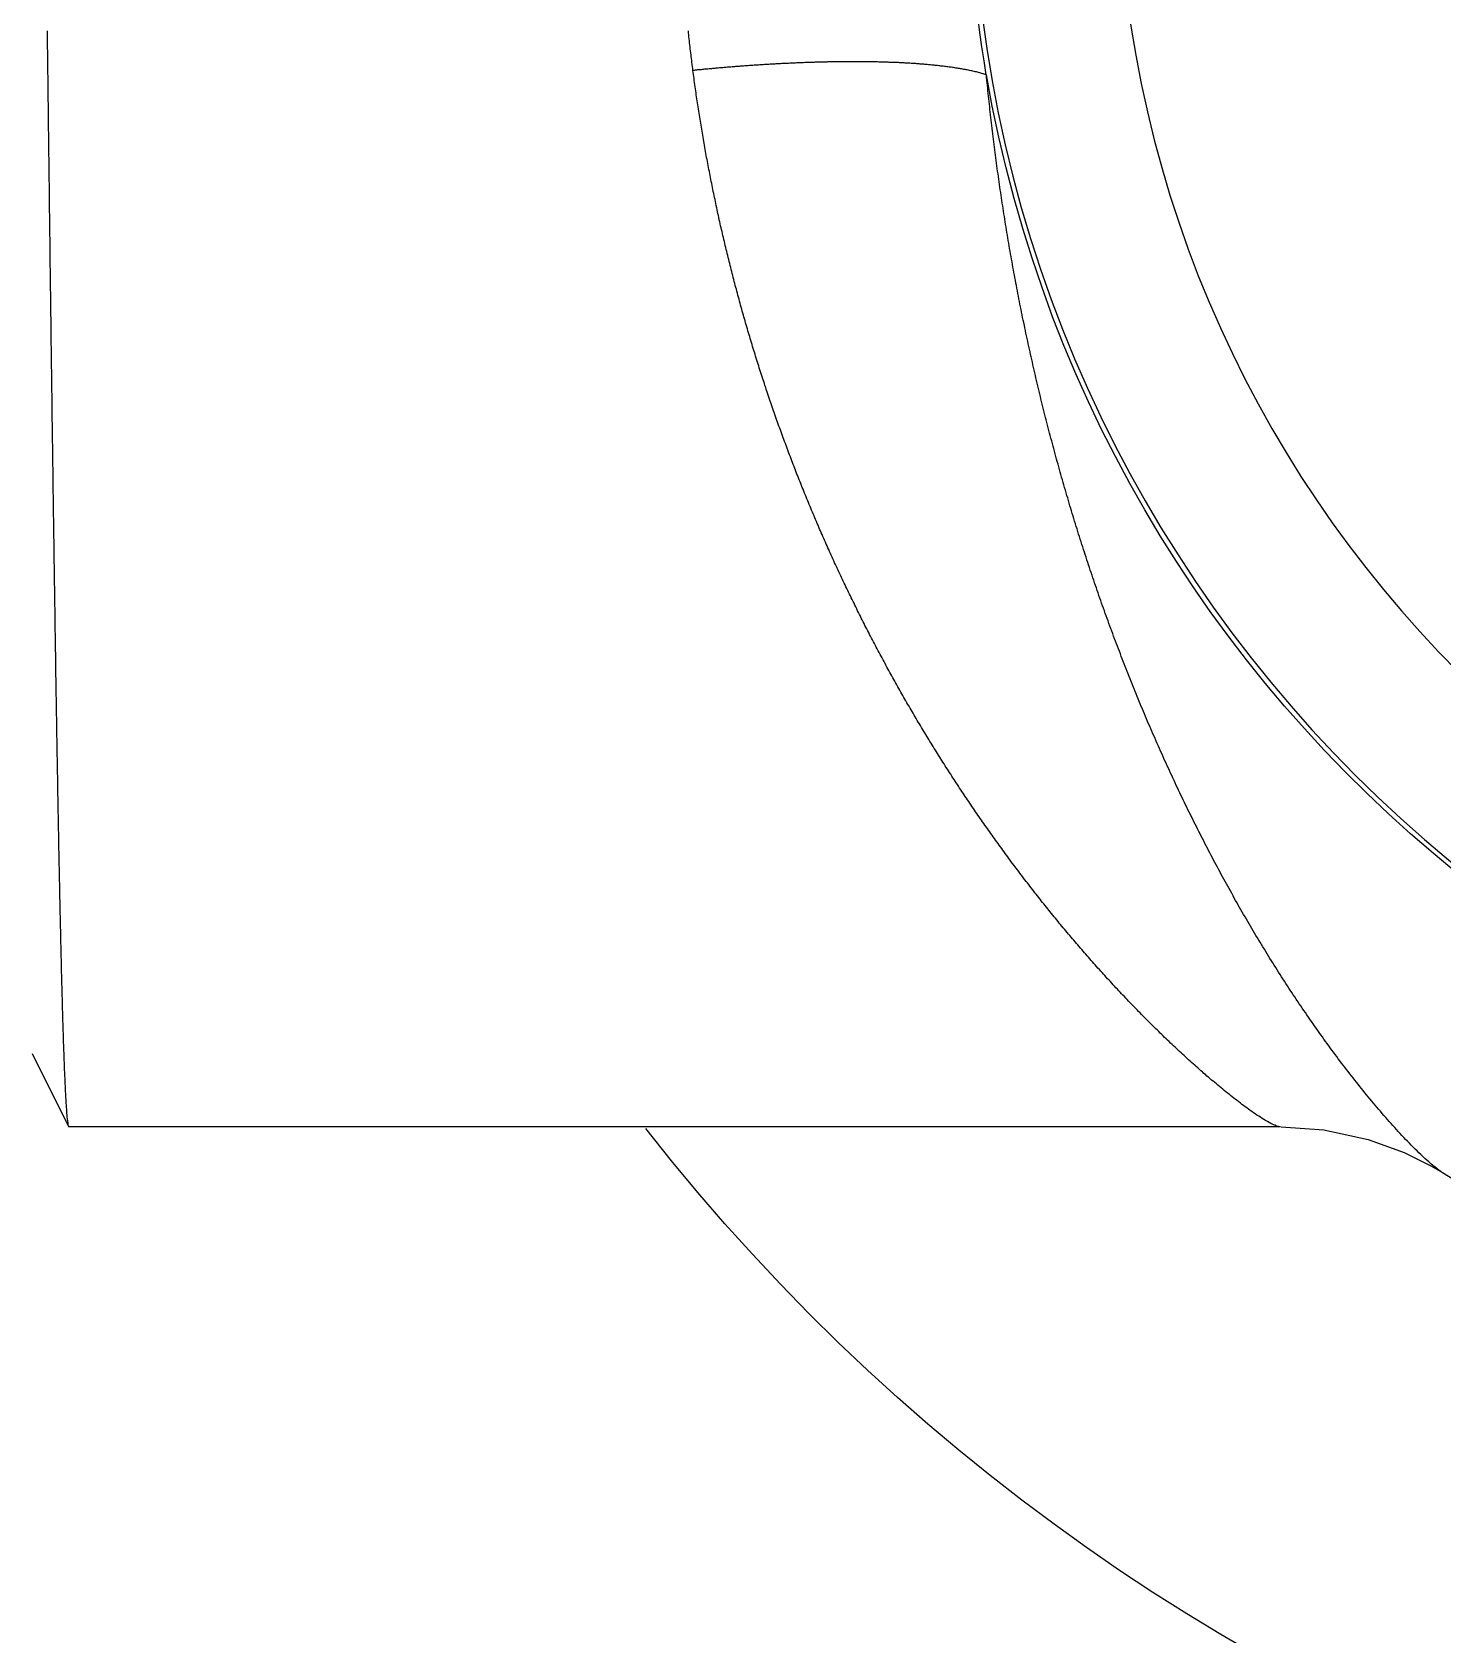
# Model space of a CAD drawing. Header units: millimetres. Extents: x 2213 to 82676, y 1050 to 28650.
# Drawn here: x 32567.19 to 32589.85, y 3463.67 to 3489.42 of the extents above; entities that cross this region are included whole.
import ezdxf

# ---------------------------------------------------------------- set-up
doc = ezdxf.new("R2010")
doc.units = ezdxf.units.MM
doc.header["$LTSCALE"] = 200
doc.layers.add('A-FIX', color=5, linetype='Continuous')

# ---------------------------------------------------------------- blocks, each defined once
blk = doc.blocks.new('대변기 정면도')
at = {"linetype": 'Continuous'}
for p, q in [((14900.099, 31285.806), (14899.512, 31284.633)), ((14880.042, 31284.627), (14899.506, 31284.627)), ((14880.042, 31284.627), (14899.506, 31284.627)), ((14899.512, 31284.633), (14899.506, 31284.627)), ((14877.627, 31284.004), (14877.441, 31283.893))]:
    blk.add_line(p, q, dxfattribs=at)
for points in [[(14899.856, 31302.234), (14899.856, 31302.203), (14899.855, 31302.171), (14899.855, 31302.14), (14899.855, 31302.109), (14899.854, 31302.077), (14899.854, 31302.046), (14899.854, 31302.015), (14899.853, 31301.983), (14899.853, 31301.952), (14899.852, 31301.921), (14899.852, 31301.889), (14899.852, 31301.858), (14899.851, 31301.827), (14899.851, 31301.795), (14899.851, 31301.764), (14899.85, 31301.733), (14899.85, 31301.701), (14899.849, 31301.67), (14899.849, 31301.639), (14899.849, 31301.607), (14899.848, 31301.576), (14899.848, 31301.545), (14899.847, 31301.513), (14899.847, 31301.482), (14899.847, 31301.451), (14899.846, 31301.419), (14899.846, 31301.388), (14899.846, 31301.357), (14899.845, 31301.325), (14899.845, 31301.294), (14899.844, 31301.263), (14899.844, 31301.232), (14899.844, 31301.2), (14899.843, 31301.169), (14899.843, 31301.138), (14899.843, 31301.106), (14899.842, 31301.075), (14899.842, 31301.044), (14899.841, 31301.012), (14899.841, 31300.981), (14899.841, 31300.95), (14899.84, 31300.918), (14899.84, 31300.887), (14899.839, 31300.856), (14899.839, 31300.824), (14899.839, 31300.793), (14899.838, 31300.762), (14899.838, 31300.73), (14899.838, 31300.699), (14899.837, 31300.668), (14899.837, 31300.636), (14899.836, 31300.605), (14899.836, 31300.574), (14899.836, 31300.542), (14899.835, 31300.511), (14899.835, 31300.48), (14899.835, 31300.448), (14899.834, 31300.417), (14899.834, 31300.386), (14899.833, 31300.354), (14899.833, 31300.323), (14899.833, 31300.292), (14899.832, 31300.26), (14899.832, 31300.229), (14899.831, 31300.198), (14899.831, 31300.166), (14899.831, 31300.135), (14899.83, 31300.104), (14899.83, 31300.072), (14899.829, 31300.041), (14899.829, 31300.01), (14899.829, 31299.978), (14899.828, 31299.947), (14899.828, 31299.916), (14899.828, 31299.884), (14899.827, 31299.853), (14899.827, 31299.822), (14899.826, 31299.791), (14899.826, 31299.759), (14899.826, 31299.728), (14899.825, 31299.697), (14899.825, 31299.665), (14899.824, 31299.634), (14899.824, 31299.603), (14899.824, 31299.571), (14899.823, 31299.54), (14899.823, 31299.509), (14899.823, 31299.477), (14899.822, 31299.446), (14899.822, 31299.415), (14899.821, 31299.383), (14899.821, 31299.352), (14899.821, 31299.321), (14899.82, 31299.289), (14899.82, 31299.258), (14899.819, 31299.227), (14899.819, 31299.195), (14899.819, 31299.164), (14899.818, 31299.133), (14899.818, 31299.101), (14899.817, 31299.07), (14899.817, 31299.039), (14899.817, 31299.007), (14899.816, 31298.976), (14899.816, 31298.945), (14899.815, 31298.913), (14899.815, 31298.882), (14899.815, 31298.851), (14899.814, 31298.819), (14899.814, 31298.788), (14899.814, 31298.757), (14899.813, 31298.725), (14899.813, 31298.694), (14899.812, 31298.663), (14899.812, 31298.631), (14899.812, 31298.6), (14899.811, 31298.569), (14899.811, 31298.537), (14899.81, 31298.506), (14899.81, 31298.475), (14899.81, 31298.444), (14899.809, 31298.412), (14899.809, 31298.381), (14899.808, 31298.35), (14899.808, 31298.318), (14899.808, 31298.287), (14899.807, 31298.256), (14899.807, 31298.224), (14899.806, 31298.193), (14899.806, 31298.162), (14899.806, 31298.13), (14899.805, 31298.099), (14899.805, 31298.068), (14899.804, 31298.036), (14899.804, 31298.005), (14899.804, 31297.974), (14899.803, 31297.942), (14899.803, 31297.911), (14899.802, 31297.88), (14899.802, 31297.848), (14899.802, 31297.817), (14899.801, 31297.786), (14899.801, 31297.754), (14899.8, 31297.723), (14899.8, 31297.692), (14899.8, 31297.66), (14899.799, 31297.629), (14899.799, 31297.598), (14899.798, 31297.566), (14899.798, 31297.535), (14899.798, 31297.504), (14899.797, 31297.472), (14899.797, 31297.441), (14899.796, 31297.41), (14899.796, 31297.378), (14899.796, 31297.347), (14899.795, 31297.316), (14899.795, 31297.284), (14899.794, 31297.253), (14899.794, 31297.222), (14899.794, 31297.19), (14899.793, 31297.159), (14899.793, 31297.128), (14899.792, 31297.097), (14899.792, 31297.065), (14899.792, 31297.034), (14899.791, 31297.003), (14899.791, 31296.971), (14899.79, 31296.94), (14899.79, 31296.909), (14899.789, 31296.877), (14899.789, 31296.846), (14899.789, 31296.815), (14899.788, 31296.783), (14899.788, 31296.752), (14899.787, 31296.721), (14899.787, 31296.689), (14899.787, 31296.658), (14899.786, 31296.627), (14899.786, 31296.595), (14899.785, 31296.564), (14899.785, 31296.533), (14899.785, 31296.501), (14899.784, 31296.47), (14899.784, 31296.439), (14899.783, 31296.407), (14899.783, 31296.376), (14899.782, 31296.345), (14899.782, 31296.313), (14899.782, 31296.282), (14899.781, 31296.251), (14899.781, 31296.219), (14899.78, 31296.188), (14899.78, 31296.157), (14899.78, 31296.125), (14899.779, 31296.094), (14899.779, 31296.063), (14899.778, 31296.031), (14899.778, 31296), (14899.778, 31295.969), (14899.777, 31295.937), (14899.777, 31295.906), (14899.776, 31295.875), (14899.776, 31295.844), (14899.775, 31295.812), (14899.775, 31295.781), (14899.775, 31295.75), (14899.774, 31295.718), (14899.774, 31295.687), (14899.773, 31295.656), (14899.773, 31295.624), (14899.772, 31295.593), (14899.772, 31295.562), (14899.772, 31295.53), (14899.771, 31295.499), (14899.771, 31295.468), (14899.77, 31295.436), (14899.77, 31295.405), (14899.769, 31295.374), (14899.769, 31295.342), (14899.769, 31295.311), (14899.768, 31295.28), (14899.768, 31295.248), (14899.767, 31295.217), (14899.767, 31295.186), (14899.767, 31295.154), (14899.766, 31295.123), (14899.766, 31295.092), (14899.765, 31295.06), (14899.765, 31295.029), (14899.764, 31294.998), (14899.764, 31294.966), (14899.763, 31294.935), (14899.763, 31294.904), (14899.763, 31294.872), (14899.762, 31294.841), (14899.762, 31294.81), (14899.761, 31294.778), (14899.761, 31294.747), (14899.76, 31294.716), (14899.76, 31294.684), (14899.76, 31294.653), (14899.759, 31294.622), (14899.759, 31294.59), (14899.758, 31294.559), (14899.758, 31294.528), (14899.757, 31294.497), (14899.757, 31294.465), (14899.757, 31294.434), (14899.756, 31294.403), (14899.756, 31294.371), (14899.755, 31294.34), (14899.755, 31294.309), (14899.754, 31294.277), (14899.754, 31294.246), (14899.753, 31294.215), (14899.753, 31294.183), (14899.753, 31294.152), (14899.752, 31294.121), (14899.752, 31294.089), (14899.751, 31294.058), (14899.751, 31294.027), (14899.75, 31293.995), (14899.75, 31293.964), (14899.749, 31293.933), (14899.749, 31293.901), (14899.749, 31293.87), (14899.748, 31293.839), (14899.748, 31293.807), (14899.747, 31293.776), (14899.747, 31293.745), (14899.746, 31293.713), (14899.746, 31293.682), (14899.745, 31293.651), (14899.745, 31293.619), (14899.745, 31293.588), (14899.744, 31293.557), (14899.744, 31293.525), (14899.743, 31293.494), (14899.743, 31293.463), (14899.742, 31293.431), (14899.742, 31293.4), (14899.741, 31293.369), (14899.741, 31293.337), (14899.74, 31293.306), (14899.74, 31293.275), (14899.739, 31293.244), (14899.739, 31293.212), (14899.739, 31293.181), (14899.738, 31293.15), (14899.738, 31293.118), (14899.737, 31293.087), (14899.737, 31293.056), (14899.736, 31293.024), (14899.736, 31292.993), (14899.735, 31292.962), (14899.735, 31292.93), (14899.734, 31292.899), (14899.734, 31292.868), (14899.733, 31292.836), (14899.733, 31292.805), (14899.733, 31292.774), (14899.732, 31292.742), (14899.732, 31292.711), (14899.731, 31292.68), (14899.731, 31292.648), (14899.73, 31292.617), (14899.73, 31292.586), (14899.729, 31292.554), (14899.729, 31292.523), (14899.728, 31292.492), (14899.728, 31292.46), (14899.727, 31292.429), (14899.727, 31292.398), (14899.726, 31292.366), (14899.726, 31292.335), (14899.725, 31292.304), (14899.725, 31292.272), (14899.724, 31292.241), (14899.724, 31292.21), (14899.724, 31292.178), (14899.723, 31292.147), (14899.723, 31292.116), (14899.722, 31292.085), (14899.722, 31292.053), (14899.721, 31292.022), (14899.721, 31291.991), (14899.72, 31291.959), (14899.72, 31291.928), (14899.719, 31291.897), (14899.719, 31291.865), (14899.718, 31291.834), (14899.718, 31291.803), (14899.717, 31291.771), (14899.717, 31291.74), (14899.716, 31291.709), (14899.716, 31291.677), (14899.715, 31291.646), (14899.715, 31291.615), (14899.714, 31291.583), (14899.714, 31291.552), (14899.713, 31291.521), (14899.713, 31291.489), (14899.712, 31291.458), (14899.712, 31291.427), (14899.711, 31291.395), (14899.711, 31291.364), (14899.71, 31291.333), (14899.71, 31291.301), (14899.709, 31291.27), (14899.709, 31291.239), (14899.708, 31291.207), (14899.708, 31291.176), (14899.707, 31291.145), (14899.707, 31291.113), (14899.706, 31291.082), (14899.706, 31291.051), (14899.705, 31291.019), (14899.705, 31290.988), (14899.704, 31290.957), (14899.704, 31290.926), (14899.703, 31290.894), (14899.702, 31290.863), (14899.702, 31290.832), (14899.701, 31290.8), (14899.701, 31290.769), (14899.7, 31290.738), (14899.7, 31290.706), (14899.699, 31290.675), (14899.699, 31290.644), (14899.698, 31290.612), (14899.698, 31290.581), (14899.697, 31290.55), (14899.697, 31290.518), (14899.696, 31290.487), (14899.696, 31290.456), (14899.695, 31290.424), (14899.695, 31290.393), (14899.694, 31290.362), (14899.693, 31290.33), (14899.693, 31290.299), (14899.692, 31290.268), (14899.692, 31290.236), (14899.691, 31290.205), (14899.691, 31290.174), (14899.69, 31290.142), (14899.69, 31290.111), (14899.689, 31290.08), (14899.689, 31290.048), (14899.688, 31290.017), (14899.687, 31289.986), (14899.687, 31289.954), (14899.686, 31289.923), (14899.686, 31289.892), (14899.685, 31289.861), (14899.685, 31289.829), (14899.684, 31289.798), (14899.684, 31289.767), (14899.683, 31289.735), (14899.682, 31289.704), (14899.682, 31289.673), (14899.681, 31289.641), (14899.681, 31289.61), (14899.68, 31289.579), (14899.68, 31289.547), (14899.679, 31289.516), (14899.678, 31289.485), (14899.678, 31289.453), (14899.677, 31289.422), (14899.677, 31289.391), (14899.676, 31289.359), (14899.675, 31289.328), (14899.675, 31289.297), (14899.674, 31289.265), (14899.674, 31289.234), (14899.673, 31289.203), (14899.672, 31289.171), (14899.672, 31289.14), (14899.671, 31289.109), (14899.671, 31289.077), (14899.67, 31289.046), (14899.669, 31289.015), (14899.669, 31288.983), (14899.668, 31288.952), (14899.668, 31288.921), (14899.667, 31288.89), (14899.666, 31288.858), (14899.666, 31288.827), (14899.665, 31288.796), (14899.665, 31288.764), (14899.664, 31288.733), (14899.663, 31288.702), (14899.663, 31288.67), (14899.662, 31288.639), (14899.661, 31288.608), (14899.661, 31288.576), (14899.66, 31288.545), (14899.66, 31288.514), (14899.659, 31288.482), (14899.658, 31288.451), (14899.658, 31288.42), (14899.657, 31288.388), (14899.656, 31288.357), (14899.656, 31288.326), (14899.655, 31288.294), (14899.654, 31288.263), (14899.654, 31288.232), (14899.653, 31288.2), (14899.652, 31288.169), (14899.652, 31288.138), (14899.651, 31288.106), (14899.65, 31288.075), (14899.65, 31288.044), (14899.649, 31288.013), (14899.648, 31287.981), (14899.648, 31287.95), (14899.647, 31287.919), (14899.646, 31287.887), (14899.646, 31287.856), (14899.645, 31287.825), (14899.644, 31287.793), (14899.643, 31287.762), (14899.643, 31287.731), (14899.642, 31287.699), (14899.641, 31287.668), (14899.641, 31287.637), (14899.64, 31287.605), (14899.639, 31287.574), (14899.638, 31287.543), (14899.638, 31287.511), (14899.637, 31287.48), (14899.636, 31287.449), (14899.636, 31287.417), (14899.635, 31287.386), (14899.634, 31287.355), (14899.633, 31287.323), (14899.633, 31287.292), (14899.632, 31287.261), (14899.631, 31287.23), (14899.63, 31287.198), (14899.629, 31287.167), (14899.629, 31287.136), (14899.628, 31287.104), (14899.627, 31287.073), (14899.626, 31287.042), (14899.626, 31287.01), (14899.625, 31286.979), (14899.624, 31286.948), (14899.623, 31286.916), (14899.622, 31286.885), (14899.621, 31286.854), (14899.621, 31286.822), (14899.62, 31286.791), (14899.619, 31286.76), (14899.618, 31286.728), (14899.617, 31286.697), (14899.616, 31286.666), (14899.616, 31286.634), (14899.615, 31286.603), (14899.614, 31286.572), (14899.613, 31286.541), (14899.612, 31286.509), (14899.611, 31286.478), (14899.61, 31286.447), (14899.609, 31286.415), (14899.608, 31286.384), (14899.607, 31286.353), (14899.607, 31286.321), (14899.606, 31286.29), (14899.605, 31286.259), (14899.604, 31286.227), (14899.603, 31286.196), (14899.602, 31286.165), (14899.601, 31286.133), (14899.6, 31286.102), (14899.599, 31286.071), (14899.598, 31286.04), (14899.597, 31286.008), (14899.596, 31285.977), (14899.595, 31285.946), (14899.593, 31285.914), (14899.592, 31285.883), (14899.591, 31285.852), (14899.59, 31285.82), (14899.589, 31285.789), (14899.588, 31285.758), (14899.587, 31285.726), (14899.586, 31285.695), (14899.584, 31285.664), (14899.583, 31285.633), (14899.582, 31285.601), (14899.581, 31285.57), (14899.58, 31285.539), (14899.578, 31285.507), (14899.577, 31285.476), (14899.576, 31285.445), (14899.574, 31285.413), (14899.573, 31285.382), (14899.572, 31285.351), (14899.57, 31285.32), (14899.569, 31285.288), (14899.567, 31285.257), (14899.566, 31285.226), (14899.564, 31285.194), (14899.562, 31285.163), (14899.561, 31285.132), (14899.559, 31285.101), (14899.557, 31285.069), (14899.555, 31285.038), (14899.553, 31285.007), (14899.551, 31284.975), (14899.549, 31284.944), (14899.547, 31284.913), (14899.545, 31284.882), (14899.543, 31284.85), (14899.54, 31284.819), (14899.537, 31284.788), (14899.534, 31284.757), (14899.53, 31284.726), (14899.526, 31284.695), (14899.521, 31284.663), (14899.512, 31284.634)], [(14889.482, 31301.599), (14889.486, 31301.631), (14889.49, 31301.663), (14889.494, 31301.695), (14889.498, 31301.726), (14889.502, 31301.758), (14889.506, 31301.79), (14889.51, 31301.822), (14889.513, 31301.853), (14889.517, 31301.885), (14889.521, 31301.917), (14889.525, 31301.949), (14889.528, 31301.98), (14889.532, 31302.012), (14889.535, 31302.044), (14889.539, 31302.076), (14889.542, 31302.108), (14889.546, 31302.14), (14889.549, 31302.171), (14889.553, 31302.203), (14889.556, 31302.235)], [(14884.769, 31301.531), (14884.787, 31301.537), (14884.805, 31301.542), (14884.822, 31301.547), (14884.84, 31301.552), (14884.858, 31301.557), (14884.876, 31301.562), (14884.894, 31301.567), (14884.912, 31301.571), (14884.93, 31301.576), (14884.948, 31301.58), (14884.966, 31301.584), (14884.984, 31301.588), (14885.003, 31301.592), (14885.021, 31301.596), (14885.039, 31301.6), (14885.057, 31301.603), (14885.075, 31301.607), (14885.094, 31301.611), (14885.112, 31301.614), (14885.13, 31301.617), (14885.148, 31301.621), (14885.167, 31301.624), (14885.185, 31301.627), (14885.203, 31301.63), (14885.222, 31301.633), (14885.24, 31301.636), (14885.258, 31301.639), (14885.277, 31301.642), (14885.295, 31301.645), (14885.313, 31301.647), (14885.332, 31301.65), (14885.35, 31301.652), (14885.369, 31301.655), (14885.387, 31301.657), (14885.405, 31301.66), (14885.424, 31301.662), (14885.442, 31301.664), (14885.461, 31301.667), (14885.479, 31301.669), (14885.498, 31301.671), (14885.516, 31301.673), (14885.534, 31301.675), (14885.553, 31301.677), (14885.571, 31301.679), (14885.59, 31301.681), (14885.608, 31301.683), (14885.627, 31301.685), (14885.645, 31301.687), (14885.664, 31301.689), (14885.682, 31301.69), (14885.701, 31301.692), (14885.719, 31301.694), (14885.738, 31301.695), (14885.756, 31301.697), (14885.775, 31301.699), (14885.793, 31301.7), (14885.812, 31301.702), (14885.83, 31301.703), (14885.849, 31301.705), (14885.867, 31301.706), (14885.886, 31301.707), (14885.904, 31301.709), (14885.923, 31301.71), (14885.941, 31301.711), (14885.96, 31301.712), (14885.978, 31301.714), (14885.997, 31301.715), (14886.015, 31301.716), (14886.034, 31301.717), (14886.052, 31301.718), (14886.071, 31301.719), (14886.089, 31301.72), (14886.108, 31301.721), (14886.127, 31301.722), (14886.145, 31301.723), (14886.164, 31301.724), (14886.182, 31301.725), (14886.201, 31301.725), (14886.219, 31301.726), (14886.238, 31301.727), (14886.256, 31301.728), (14886.275, 31301.728), (14886.294, 31301.729), (14886.312, 31301.73), (14886.331, 31301.73), (14886.349, 31301.731), (14886.368, 31301.732), (14886.386, 31301.732), (14886.405, 31301.733), (14886.423, 31301.733), (14886.442, 31301.734), (14886.461, 31301.734), (14886.479, 31301.735), (14886.498, 31301.735), (14886.516, 31301.736), (14886.535, 31301.736), (14886.553, 31301.736), (14886.572, 31301.737), (14886.591, 31301.737), (14886.609, 31301.737), (14886.628, 31301.738), (14886.646, 31301.738), (14886.665, 31301.738), (14886.683, 31301.738), (14886.702, 31301.739), (14886.721, 31301.739), (14886.739, 31301.739), (14886.758, 31301.739), (14886.776, 31301.739), (14886.795, 31301.739), (14886.813, 31301.739), (14886.832, 31301.739), (14886.851, 31301.74), (14886.869, 31301.74), (14886.888, 31301.74), (14886.906, 31301.74), (14886.925, 31301.74), (14886.943, 31301.74), (14886.962, 31301.74), (14886.981, 31301.739), (14886.999, 31301.739), (14887.018, 31301.739), (14887.036, 31301.739), (14887.055, 31301.739), (14887.073, 31301.739), (14887.092, 31301.739), (14887.111, 31301.739), (14887.129, 31301.738), (14887.148, 31301.738), (14887.166, 31301.738), (14887.185, 31301.738), (14887.203, 31301.737), (14887.222, 31301.737), (14887.24, 31301.737), (14887.259, 31301.737), (14887.278, 31301.736), (14887.296, 31301.736), (14887.315, 31301.736), (14887.333, 31301.735), (14887.352, 31301.735), (14887.37, 31301.734), (14887.389, 31301.734), (14887.407, 31301.733), (14887.426, 31301.733), (14887.445, 31301.733), (14887.463, 31301.732), (14887.482, 31301.732), (14887.5, 31301.731), (14887.519, 31301.731), (14887.537, 31301.73), (14887.556, 31301.729), (14887.574, 31301.729), (14887.593, 31301.728), (14887.612, 31301.728), (14887.63, 31301.727), (14887.649, 31301.726), (14887.667, 31301.726), (14887.686, 31301.725), (14887.704, 31301.724), (14887.723, 31301.724), (14887.741, 31301.723), (14887.76, 31301.722), (14887.779, 31301.722), (14887.797, 31301.721), (14887.816, 31301.72), (14887.834, 31301.719), (14887.853, 31301.718), (14887.871, 31301.718), (14887.89, 31301.717), (14887.908, 31301.716), (14887.927, 31301.715), (14887.945, 31301.714), (14887.964, 31301.713), (14887.982, 31301.713), (14888.001, 31301.712), (14888.02, 31301.711), (14888.038, 31301.71), (14888.057, 31301.709), (14888.075, 31301.708), (14888.094, 31301.707), (14888.112, 31301.706), (14888.131, 31301.705), (14888.149, 31301.704), (14888.168, 31301.703), (14888.186, 31301.702), (14888.205, 31301.701), (14888.223, 31301.7), (14888.242, 31301.699), (14888.261, 31301.698), (14888.279, 31301.697), (14888.298, 31301.696), (14888.316, 31301.694), (14888.335, 31301.693), (14888.353, 31301.692), (14888.372, 31301.691), (14888.39, 31301.69), (14888.409, 31301.689), (14888.427, 31301.687), (14888.446, 31301.686), (14888.464, 31301.685), (14888.483, 31301.684), (14888.501, 31301.683), (14888.52, 31301.681), (14888.538, 31301.68), (14888.557, 31301.679), (14888.575, 31301.677), (14888.594, 31301.676), (14888.613, 31301.675), (14888.631, 31301.673), (14888.65, 31301.672), (14888.668, 31301.671), (14888.687, 31301.669), (14888.705, 31301.668), (14888.724, 31301.667), (14888.742, 31301.665), (14888.761, 31301.664), (14888.779, 31301.662), (14888.798, 31301.661), (14888.816, 31301.66), (14888.835, 31301.658), (14888.853, 31301.657), (14888.872, 31301.655), (14888.89, 31301.654), (14888.909, 31301.652), (14888.927, 31301.651), (14888.946, 31301.649), (14888.964, 31301.647), (14888.983, 31301.646), (14889.001, 31301.644), (14889.02, 31301.643), (14889.038, 31301.641), (14889.057, 31301.64), (14889.075, 31301.638), (14889.094, 31301.636), (14889.112, 31301.635), (14889.131, 31301.633), (14889.149, 31301.631), (14889.168, 31301.63), (14889.186, 31301.628), (14889.205, 31301.626), (14889.223, 31301.625), (14889.242, 31301.623), (14889.26, 31301.621), (14889.278, 31301.619), (14889.297, 31301.618), (14889.315, 31301.616), (14889.334, 31301.614), (14889.352, 31301.612), (14889.371, 31301.61), (14889.389, 31301.609), (14889.408, 31301.607), (14889.426, 31301.605), (14889.445, 31301.603), (14889.463, 31301.601), (14889.482, 31301.599)], [(14877.527, 31283.954), (14877.562, 31283.981), (14877.595, 31284.008), (14877.628, 31284.036), (14877.661, 31284.064), (14877.694, 31284.093), (14877.726, 31284.122), (14877.757, 31284.152), (14877.789, 31284.182), (14877.82, 31284.212), (14877.851, 31284.242), (14877.882, 31284.272), (14877.913, 31284.303), (14877.943, 31284.334), (14877.973, 31284.365), (14878.004, 31284.396), (14878.034, 31284.427), (14878.063, 31284.458), (14878.093, 31284.49), (14878.123, 31284.522), (14878.152, 31284.554), (14878.181, 31284.585), (14878.21, 31284.617), (14878.24, 31284.65), (14878.268, 31284.682), (14878.297, 31284.714), (14878.326, 31284.747), (14878.355, 31284.779), (14878.383, 31284.812), (14878.411, 31284.845), (14878.44, 31284.878), (14878.468, 31284.91), (14878.496, 31284.944), (14878.524, 31284.977), (14878.552, 31285.01), (14878.579, 31285.043), (14878.607, 31285.076), (14878.635, 31285.11), (14878.662, 31285.143), (14878.689, 31285.177), (14878.717, 31285.211), (14878.744, 31285.244), (14878.771, 31285.278), (14878.798, 31285.312), (14878.825, 31285.346), (14878.852, 31285.38), (14878.879, 31285.414), (14878.905, 31285.448), (14878.932, 31285.482), (14878.958, 31285.517), (14878.985, 31285.551), (14879.011, 31285.585), (14879.037, 31285.62), (14879.064, 31285.654), (14879.09, 31285.689), (14879.116, 31285.723), (14879.142, 31285.758), (14879.168, 31285.793), (14879.193, 31285.828), (14879.219, 31285.863), (14879.245, 31285.897), (14879.27, 31285.932), (14879.296, 31285.967), (14879.321, 31286.002), (14879.347, 31286.038), (14879.372, 31286.073), (14879.397, 31286.108), (14879.422, 31286.143), (14879.447, 31286.179), (14879.472, 31286.214), (14879.497, 31286.249), (14879.522, 31286.285), (14879.547, 31286.321), (14879.572, 31286.356), (14879.596, 31286.392), (14879.621, 31286.427), (14879.645, 31286.463), (14879.67, 31286.499), (14879.694, 31286.535), (14879.718, 31286.571), (14879.743, 31286.607), (14879.767, 31286.643), (14879.791, 31286.679), (14879.815, 31286.715), (14879.839, 31286.751), (14879.863, 31286.787), (14879.887, 31286.823), (14879.91, 31286.859), (14879.934, 31286.896), (14879.958, 31286.932), (14879.981, 31286.968), (14880.005, 31287.005), (14880.028, 31287.041), (14880.051, 31287.078), (14880.075, 31287.114), (14880.098, 31287.151), (14880.121, 31287.187), (14880.144, 31287.224), (14880.167, 31287.261), (14880.19, 31287.298), (14880.213, 31287.334), (14880.236, 31287.371), (14880.259, 31287.408), (14880.281, 31287.445), (14880.304, 31287.482), (14880.326, 31287.519), (14880.349, 31287.556), (14880.371, 31287.593), (14880.394, 31287.63), (14880.416, 31287.667), (14880.438, 31287.704), (14880.461, 31287.742), (14880.483, 31287.779), (14880.505, 31287.816), (14880.527, 31287.853), (14880.549, 31287.891), (14880.571, 31287.928), (14880.592, 31287.966), (14880.614, 31288.003), (14880.636, 31288.041), (14880.658, 31288.078), (14880.679, 31288.116), (14880.701, 31288.153), (14880.722, 31288.191), (14880.743, 31288.229), (14880.765, 31288.266), (14880.786, 31288.304), (14880.807, 31288.342), (14880.828, 31288.38), (14880.849, 31288.418), (14880.87, 31288.456), (14880.891, 31288.494), (14880.912, 31288.532), (14880.933, 31288.57), (14880.954, 31288.608), (14880.975, 31288.646), (14880.995, 31288.684), (14881.016, 31288.722), (14881.036, 31288.76), (14881.057, 31288.798), (14881.077, 31288.836), (14881.098, 31288.875), (14881.118, 31288.913), (14881.138, 31288.951), (14881.158, 31288.99), (14881.178, 31289.028), (14881.199, 31289.067), (14881.219, 31289.105), (14881.238, 31289.143), (14881.258, 31289.182), (14881.278, 31289.221), (14881.298, 31289.259), (14881.318, 31289.298), (14881.337, 31289.336), (14881.357, 31289.375), (14881.376, 31289.414), (14881.396, 31289.452), (14881.415, 31289.491), (14881.435, 31289.53), (14881.454, 31289.569), (14881.473, 31289.608), (14881.492, 31289.646), (14881.511, 31289.685), (14881.531, 31289.724), (14881.55, 31289.763), (14881.569, 31289.802), (14881.587, 31289.841), (14881.606, 31289.88), (14881.625, 31289.919), (14881.644, 31289.958), (14881.662, 31289.997), (14881.681, 31290.037), (14881.7, 31290.076), (14881.718, 31290.115), (14881.736, 31290.154), (14881.755, 31290.193), (14881.773, 31290.233), (14881.791, 31290.272), (14881.81, 31290.311), (14881.828, 31290.351), (14881.846, 31290.39), (14881.864, 31290.429), (14881.882, 31290.469), (14881.9, 31290.508), (14881.918, 31290.548), (14881.935, 31290.587), (14881.953, 31290.627), (14881.971, 31290.666), (14881.989, 31290.706), (14882.006, 31290.746), (14882.024, 31290.785), (14882.041, 31290.825), (14882.058, 31290.865), (14882.076, 31290.904), (14882.093, 31290.944), (14882.11, 31290.984), (14882.128, 31291.024), (14882.145, 31291.063), (14882.162, 31291.103), (14882.179, 31291.143), (14882.196, 31291.183), (14882.213, 31291.223), (14882.23, 31291.263), (14882.246, 31291.303), (14882.263, 31291.343), (14882.28, 31291.383), (14882.296, 31291.423), (14882.313, 31291.463), (14882.329, 31291.503), (14882.346, 31291.543), (14882.362, 31291.583), (14882.379, 31291.623), (14882.395, 31291.663), (14882.411, 31291.704), (14882.427, 31291.744), (14882.444, 31291.784), (14882.46, 31291.824), (14882.476, 31291.864), (14882.492, 31291.905), (14882.508, 31291.945), (14882.523, 31291.985), (14882.539, 31292.026), (14882.555, 31292.066), (14882.571, 31292.106), (14882.586, 31292.147), (14882.602, 31292.187), (14882.617, 31292.228), (14882.633, 31292.268), (14882.648, 31292.309), (14882.664, 31292.349), (14882.679, 31292.39), (14882.694, 31292.43), (14882.709, 31292.471), (14882.725, 31292.512), (14882.74, 31292.552), (14882.755, 31292.593), (14882.77, 31292.634), (14882.785, 31292.674), (14882.8, 31292.715), (14882.814, 31292.756), (14882.829, 31292.796), (14882.844, 31292.837), (14882.859, 31292.878), (14882.873, 31292.919), (14882.888, 31292.96), (14882.902, 31293), (14882.917, 31293.041), (14882.931, 31293.082), (14882.945, 31293.123), (14882.96, 31293.164), (14882.974, 31293.205), (14882.988, 31293.246), (14883.002, 31293.287), (14883.016, 31293.328), (14883.03, 31293.369), (14883.044, 31293.41), (14883.058, 31293.451), (14883.072, 31293.492), (14883.086, 31293.533), (14883.1, 31293.574), (14883.113, 31293.615), (14883.127, 31293.656), (14883.141, 31293.697), (14883.154, 31293.739), (14883.168, 31293.78), (14883.181, 31293.821), (14883.195, 31293.862), (14883.208, 31293.903), (14883.221, 31293.945), (14883.234, 31293.986), (14883.248, 31294.027), (14883.261, 31294.069), (14883.274, 31294.11), (14883.287, 31294.151), (14883.3, 31294.193), (14883.313, 31294.234), (14883.325, 31294.275), (14883.338, 31294.317), (14883.351, 31294.358), (14883.364, 31294.4), (14883.376, 31294.441), (14883.389, 31294.483), (14883.401, 31294.524), (14883.414, 31294.565), (14883.426, 31294.607), (14883.439, 31294.649), (14883.451, 31294.69), (14883.463, 31294.732), (14883.476, 31294.773), (14883.488, 31294.815), (14883.5, 31294.856), (14883.512, 31294.898), (14883.524, 31294.94), (14883.536, 31294.981), (14883.548, 31295.023), (14883.56, 31295.065), (14883.572, 31295.106), (14883.583, 31295.148), (14883.595, 31295.19), (14883.607, 31295.232), (14883.618, 31295.273), (14883.63, 31295.315), (14883.641, 31295.357), (14883.653, 31295.399), (14883.664, 31295.44), (14883.676, 31295.482), (14883.687, 31295.524), (14883.698, 31295.566), (14883.709, 31295.608), (14883.72, 31295.65), (14883.731, 31295.692), (14883.743, 31295.734), (14883.753, 31295.775), (14883.764, 31295.817), (14883.775, 31295.859), (14883.786, 31295.901), (14883.797, 31295.943), (14883.808, 31295.985), (14883.818, 31296.027), (14883.829, 31296.069), (14883.839, 31296.111), (14883.85, 31296.153), (14883.86, 31296.195), (14883.871, 31296.237), (14883.881, 31296.28), (14883.892, 31296.322), (14883.902, 31296.364), (14883.912, 31296.406), (14883.922, 31296.448), (14883.932, 31296.49), (14883.942, 31296.532), (14883.952, 31296.574), (14883.962, 31296.617), (14883.972, 31296.659), (14883.982, 31296.701), (14883.992, 31296.743), (14884.002, 31296.786), (14884.011, 31296.828), (14884.021, 31296.87), (14884.03, 31296.912), (14884.04, 31296.955), (14884.049, 31296.997), (14884.059, 31297.039), (14884.068, 31297.081), (14884.078, 31297.124), (14884.087, 31297.166), (14884.096, 31297.208), (14884.105, 31297.251), (14884.114, 31297.293), (14884.124, 31297.336), (14884.133, 31297.378), (14884.142, 31297.42), (14884.151, 31297.463), (14884.159, 31297.505), (14884.168, 31297.548), (14884.177, 31297.59), (14884.186, 31297.632), (14884.194, 31297.675), (14884.203, 31297.717), (14884.212, 31297.76), (14884.22, 31297.802), (14884.229, 31297.845), (14884.237, 31297.887), (14884.245, 31297.93), (14884.254, 31297.973), (14884.262, 31298.015), (14884.27, 31298.058), (14884.278, 31298.1), (14884.286, 31298.143), (14884.295, 31298.185), (14884.303, 31298.228), (14884.311, 31298.271), (14884.318, 31298.313), (14884.326, 31298.356), (14884.334, 31298.398), (14884.342, 31298.441), (14884.35, 31298.484), (14884.357, 31298.526), (14884.365, 31298.569), (14884.372, 31298.612), (14884.38, 31298.654), (14884.387, 31298.697), (14884.395, 31298.74), (14884.402, 31298.783), (14884.41, 31298.825), (14884.417, 31298.868), (14884.424, 31298.911), (14884.431, 31298.953), (14884.438, 31298.996), (14884.445, 31299.039), (14884.452, 31299.082), (14884.459, 31299.125), (14884.466, 31299.167), (14884.473, 31299.21), (14884.48, 31299.253), (14884.487, 31299.296), (14884.493, 31299.339), (14884.5, 31299.381), (14884.507, 31299.424), (14884.513, 31299.467), (14884.52, 31299.51), (14884.526, 31299.553), (14884.533, 31299.596), (14884.539, 31299.639), (14884.545, 31299.681), (14884.551, 31299.724), (14884.558, 31299.767), (14884.564, 31299.81), (14884.57, 31299.853), (14884.576, 31299.896), (14884.582, 31299.939), (14884.588, 31299.982), (14884.594, 31300.025), (14884.6, 31300.068), (14884.606, 31300.111), (14884.611, 31300.154), (14884.617, 31300.197), (14884.623, 31300.24), (14884.628, 31300.282), (14884.634, 31300.325), (14884.639, 31300.368), (14884.645, 31300.411), (14884.65, 31300.454), (14884.656, 31300.497), (14884.661, 31300.54), (14884.666, 31300.583), (14884.671, 31300.626), (14884.676, 31300.67), (14884.682, 31300.713), (14884.687, 31300.756), (14884.692, 31300.799), (14884.697, 31300.842), (14884.702, 31300.885), (14884.706, 31300.928), (14884.711, 31300.971), (14884.716, 31301.014), (14884.721, 31301.057), (14884.725, 31301.1), (14884.73, 31301.143), (14884.734, 31301.186), (14884.739, 31301.229), (14884.743, 31301.272), (14884.748, 31301.316), (14884.752, 31301.359), (14884.757, 31301.402), (14884.761, 31301.445), (14884.765, 31301.488), (14884.769, 31301.531)], [(14880.042, 31284.628), (14880.075, 31284.632), (14880.107, 31284.641), (14880.137, 31284.654), (14880.168, 31284.668), (14880.197, 31284.682), (14880.226, 31284.698), (14880.255, 31284.714), (14880.283, 31284.73), (14880.311, 31284.747), (14880.339, 31284.764), (14880.367, 31284.782), (14880.394, 31284.8), (14880.422, 31284.818), (14880.449, 31284.837), (14880.476, 31284.855), (14880.503, 31284.874), (14880.53, 31284.893), (14880.557, 31284.912), (14880.583, 31284.932), (14880.61, 31284.951), (14880.636, 31284.97), (14880.663, 31284.99), (14880.689, 31285.01), (14880.715, 31285.03), (14880.741, 31285.05), (14880.767, 31285.07), (14880.793, 31285.09), (14880.819, 31285.11), (14880.845, 31285.131), (14880.871, 31285.151), (14880.896, 31285.172), (14880.922, 31285.192), (14880.948, 31285.213), (14880.973, 31285.234), (14880.998, 31285.255), (14881.024, 31285.275), (14881.049, 31285.296), (14881.074, 31285.318), (14881.1, 31285.339), (14881.125, 31285.36), (14881.15, 31285.381), (14881.175, 31285.402), (14881.2, 31285.424), (14881.225, 31285.445), (14881.25, 31285.467), (14881.275, 31285.488), (14881.299, 31285.51), (14881.324, 31285.531), (14881.349, 31285.553), (14881.373, 31285.575), (14881.398, 31285.597), (14881.423, 31285.619), (14881.447, 31285.641), (14881.472, 31285.663), (14881.496, 31285.685), (14881.52, 31285.707), (14881.545, 31285.729), (14881.569, 31285.751), (14881.593, 31285.773), (14881.617, 31285.795), (14881.642, 31285.818), (14881.666, 31285.84), (14881.69, 31285.863), (14881.714, 31285.885), (14881.738, 31285.907), (14881.762, 31285.93), (14881.786, 31285.953), (14881.809, 31285.975), (14881.833, 31285.998), (14881.857, 31286.021), (14881.881, 31286.043), (14881.905, 31286.066), (14881.928, 31286.089), (14881.952, 31286.112), (14881.975, 31286.135), (14881.999, 31286.158), (14882.022, 31286.181), (14882.046, 31286.204), (14882.069, 31286.227), (14882.093, 31286.25), (14882.116, 31286.273), (14882.139, 31286.296), (14882.163, 31286.32), (14882.186, 31286.343), (14882.209, 31286.366), (14882.232, 31286.39), (14882.255, 31286.413), (14882.278, 31286.436), (14882.301, 31286.46), (14882.324, 31286.483), (14882.347, 31286.507), (14882.37, 31286.53), (14882.393, 31286.554), (14882.416, 31286.578), (14882.439, 31286.601), (14882.462, 31286.625), (14882.484, 31286.649), (14882.507, 31286.673), (14882.53, 31286.696), (14882.552, 31286.72), (14882.575, 31286.744), (14882.598, 31286.768), (14882.62, 31286.792), (14882.643, 31286.816), (14882.665, 31286.84), (14882.687, 31286.864), (14882.71, 31286.888), (14882.732, 31286.912), (14882.755, 31286.937), (14882.777, 31286.961), (14882.799, 31286.985), (14882.821, 31287.009), (14882.843, 31287.033), (14882.866, 31287.058), (14882.888, 31287.082), (14882.91, 31287.107), (14882.932, 31287.131), (14882.954, 31287.155), (14882.976, 31287.18), (14882.998, 31287.204), (14883.019, 31287.229), (14883.041, 31287.254), (14883.063, 31287.278), (14883.085, 31287.303), (14883.107, 31287.327), (14883.128, 31287.352), (14883.15, 31287.377), (14883.172, 31287.402), (14883.193, 31287.426), (14883.215, 31287.451), (14883.236, 31287.476), (14883.258, 31287.501), (14883.279, 31287.526), (14883.301, 31287.551), (14883.322, 31287.576), (14883.343, 31287.601), (14883.365, 31287.626), (14883.386, 31287.651), (14883.407, 31287.676), (14883.429, 31287.701), (14883.45, 31287.726), (14883.471, 31287.751), (14883.492, 31287.777), (14883.513, 31287.802), (14883.534, 31287.827), (14883.555, 31287.853), (14883.576, 31287.878), (14883.597, 31287.903), (14883.618, 31287.929), (14883.639, 31287.954), (14883.66, 31287.979), (14883.681, 31288.005), (14883.701, 31288.03), (14883.722, 31288.056), (14883.743, 31288.081), (14883.763, 31288.107), (14883.784, 31288.133), (14883.805, 31288.158), (14883.825, 31288.184), (14883.846, 31288.21), (14883.866, 31288.235), (14883.887, 31288.261), (14883.907, 31288.287), (14883.928, 31288.313), (14883.948, 31288.338), (14883.968, 31288.364), (14883.988, 31288.39), (14884.009, 31288.416), (14884.029, 31288.442), (14884.049, 31288.468), (14884.069, 31288.494), (14884.089, 31288.52), (14884.11, 31288.546), (14884.13, 31288.572), (14884.15, 31288.598), (14884.17, 31288.624), (14884.19, 31288.65), (14884.209, 31288.677), (14884.229, 31288.703), (14884.249, 31288.729), (14884.269, 31288.755), (14884.289, 31288.782), (14884.308, 31288.808), (14884.328, 31288.834), (14884.348, 31288.861), (14884.368, 31288.887), (14884.387, 31288.913), (14884.407, 31288.94), (14884.426, 31288.966), (14884.446, 31288.993), (14884.465, 31289.019), (14884.485, 31289.046), (14884.504, 31289.072), (14884.523, 31289.099), (14884.543, 31289.125), (14884.562, 31289.152), (14884.581, 31289.179), (14884.601, 31289.205), (14884.62, 31289.232), (14884.639, 31289.259), (14884.658, 31289.286), (14884.677, 31289.312), (14884.696, 31289.339), (14884.715, 31289.366), (14884.734, 31289.393), (14884.753, 31289.42), (14884.772, 31289.447), (14884.791, 31289.473), (14884.81, 31289.5), (14884.829, 31289.527), (14884.847, 31289.554), (14884.866, 31289.581), (14884.885, 31289.608), (14884.904, 31289.635), (14884.922, 31289.663), (14884.941, 31289.69), (14884.959, 31289.717), (14884.978, 31289.744), (14884.996, 31289.771), (14885.015, 31289.798), (14885.033, 31289.826), (14885.052, 31289.853), (14885.07, 31289.88), (14885.089, 31289.907), (14885.107, 31289.935), (14885.125, 31289.962), (14885.143, 31289.989), (14885.162, 31290.017), (14885.18, 31290.044), (14885.198, 31290.072), (14885.216, 31290.099), (14885.234, 31290.127), (14885.252, 31290.154), (14885.27, 31290.182), (14885.288, 31290.209), (14885.306, 31290.237), (14885.324, 31290.264), (14885.342, 31290.292), (14885.36, 31290.319), (14885.377, 31290.347), (14885.395, 31290.375), (14885.413, 31290.403), (14885.431, 31290.43), (14885.448, 31290.458), (14885.466, 31290.486), (14885.483, 31290.514), (14885.501, 31290.541), (14885.518, 31290.569), (14885.536, 31290.597), (14885.553, 31290.625), (14885.571, 31290.653), (14885.588, 31290.681), (14885.606, 31290.709), (14885.623, 31290.737), (14885.64, 31290.765), (14885.657, 31290.793), (14885.675, 31290.821), (14885.692, 31290.849), (14885.709, 31290.877), (14885.726, 31290.905), (14885.743, 31290.933), (14885.76, 31290.961), (14885.777, 31290.989), (14885.794, 31291.017), (14885.811, 31291.046), (14885.828, 31291.074), (14885.845, 31291.102), (14885.862, 31291.13), (14885.878, 31291.159), (14885.895, 31291.187), (14885.912, 31291.215), (14885.929, 31291.243), (14885.945, 31291.272), (14885.962, 31291.3), (14885.978, 31291.329), (14885.995, 31291.357), (14886.011, 31291.385), (14886.028, 31291.414), (14886.044, 31291.442), (14886.061, 31291.471), (14886.077, 31291.499), (14886.093, 31291.528), (14886.11, 31291.556), (14886.126, 31291.585), (14886.142, 31291.614), (14886.159, 31291.642), (14886.175, 31291.671), (14886.191, 31291.7), (14886.207, 31291.728), (14886.223, 31291.757), (14886.239, 31291.786), (14886.255, 31291.814), (14886.271, 31291.843), (14886.287, 31291.872), (14886.303, 31291.901), (14886.319, 31291.93), (14886.334, 31291.958), (14886.35, 31291.987), (14886.366, 31292.016), (14886.382, 31292.045), (14886.397, 31292.074), (14886.413, 31292.103), (14886.429, 31292.132), (14886.444, 31292.161), (14886.46, 31292.19), (14886.475, 31292.219), (14886.491, 31292.248), (14886.506, 31292.277), (14886.522, 31292.306), (14886.537, 31292.335), (14886.552, 31292.364), (14886.568, 31292.393), (14886.583, 31292.422), (14886.598, 31292.452), (14886.613, 31292.481), (14886.628, 31292.51), (14886.644, 31292.539), (14886.659, 31292.568), (14886.674, 31292.598), (14886.689, 31292.627), (14886.704, 31292.656), (14886.719, 31292.685), (14886.734, 31292.715), (14886.748, 31292.744), (14886.763, 31292.774), (14886.778, 31292.803), (14886.793, 31292.832), (14886.808, 31292.862), (14886.822, 31292.891), (14886.837, 31292.921), (14886.852, 31292.95), (14886.866, 31292.98), (14886.881, 31293.009), (14886.895, 31293.039), (14886.91, 31293.068), (14886.924, 31293.098), (14886.939, 31293.127), (14886.953, 31293.157), (14886.967, 31293.186), (14886.982, 31293.216), (14886.996, 31293.246), (14887.01, 31293.275), (14887.024, 31293.305), (14887.038, 31293.335), (14887.053, 31293.364), (14887.067, 31293.394), (14887.081, 31293.424), (14887.095, 31293.454), (14887.109, 31293.483), (14887.123, 31293.513), (14887.137, 31293.543), (14887.15, 31293.573), (14887.164, 31293.603), (14887.178, 31293.633), (14887.192, 31293.663), (14887.206, 31293.692), (14887.219, 31293.722), (14887.233, 31293.752), (14887.247, 31293.782), (14887.26, 31293.812), (14887.274, 31293.842), (14887.287, 31293.872), (14887.301, 31293.902), (14887.314, 31293.932), (14887.328, 31293.962), (14887.341, 31293.992), (14887.354, 31294.022), (14887.368, 31294.052), (14887.381, 31294.083), (14887.394, 31294.113), (14887.407, 31294.143), (14887.421, 31294.173), (14887.434, 31294.203), (14887.447, 31294.233), (14887.46, 31294.264), (14887.473, 31294.294), (14887.486, 31294.324), (14887.499, 31294.354), (14887.512, 31294.385), (14887.525, 31294.415), (14887.537, 31294.445), (14887.55, 31294.475), (14887.563, 31294.506), (14887.576, 31294.536), (14887.588, 31294.566), (14887.601, 31294.597), (14887.614, 31294.627), (14887.626, 31294.658), (14887.639, 31294.688), (14887.651, 31294.718), (14887.664, 31294.749), (14887.676, 31294.779), (14887.689, 31294.81), (14887.701, 31294.84), (14887.713, 31294.871), (14887.726, 31294.901), (14887.738, 31294.932), (14887.75, 31294.962), (14887.762, 31294.993), (14887.774, 31295.024), (14887.786, 31295.054), (14887.799, 31295.085), (14887.811, 31295.115), (14887.823, 31295.146), (14887.835, 31295.177), (14887.846, 31295.207), (14887.858, 31295.238), (14887.87, 31295.269), (14887.882, 31295.299), (14887.894, 31295.33), (14887.906, 31295.361), (14887.917, 31295.392), (14887.929, 31295.422), (14887.941, 31295.453), (14887.952, 31295.484), (14887.964, 31295.515), (14887.975, 31295.546), (14887.987, 31295.576), (14887.998, 31295.607), (14888.01, 31295.638), (14888.021, 31295.669), (14888.032, 31295.7), (14888.044, 31295.731), (14888.055, 31295.762), (14888.066, 31295.793), (14888.077, 31295.824), (14888.088, 31295.854), (14888.1, 31295.885), (14888.111, 31295.916), (14888.122, 31295.947), (14888.133, 31295.978), (14888.144, 31296.009), (14888.155, 31296.04), (14888.166, 31296.071), (14888.176, 31296.103), (14888.187, 31296.134), (14888.198, 31296.165), (14888.209, 31296.196), (14888.219, 31296.227), (14888.23, 31296.258), (14888.241, 31296.289), (14888.251, 31296.32), (14888.262, 31296.351), (14888.272, 31296.383), (14888.283, 31296.414), (14888.293, 31296.445), (14888.304, 31296.476), (14888.314, 31296.507), (14888.325, 31296.539), (14888.335, 31296.57), (14888.345, 31296.601), (14888.355, 31296.632), (14888.365, 31296.664), (14888.376, 31296.695), (14888.386, 31296.726), (14888.396, 31296.758), (14888.406, 31296.789), (14888.416, 31296.82), (14888.426, 31296.852), (14888.436, 31296.883), (14888.446, 31296.914), (14888.456, 31296.946), (14888.465, 31296.977), (14888.475, 31297.009), (14888.485, 31297.04), (14888.495, 31297.072), (14888.504, 31297.103), (14888.514, 31297.134), (14888.523, 31297.166), (14888.533, 31297.197), (14888.543, 31297.229), (14888.552, 31297.26), (14888.561, 31297.292), (14888.571, 31297.323), (14888.58, 31297.355), (14888.59, 31297.387), (14888.599, 31297.418), (14888.608, 31297.45), (14888.617, 31297.481), (14888.627, 31297.513), (14888.636, 31297.544), (14888.645, 31297.576), (14888.654, 31297.608), (14888.663, 31297.639), (14888.672, 31297.671), (14888.681, 31297.703), (14888.69, 31297.734), (14888.699, 31297.766), (14888.707, 31297.798), (14888.716, 31297.829), (14888.725, 31297.861), (14888.734, 31297.893), (14888.742, 31297.925), (14888.751, 31297.956), (14888.76, 31297.988), (14888.768, 31298.02), (14888.777, 31298.052), (14888.785, 31298.084), (14888.794, 31298.115), (14888.802, 31298.147), (14888.811, 31298.179), (14888.819, 31298.211), (14888.827, 31298.243), (14888.835, 31298.275), (14888.844, 31298.306), (14888.852, 31298.338), (14888.86, 31298.37), (14888.868, 31298.402), (14888.876, 31298.434), (14888.884, 31298.466), (14888.892, 31298.498), (14888.9, 31298.53), (14888.908, 31298.562), (14888.916, 31298.594), (14888.924, 31298.626), (14888.932, 31298.658), (14888.94, 31298.69), (14888.947, 31298.722), (14888.955, 31298.754), (14888.963, 31298.786), (14888.97, 31298.818), (14888.978, 31298.85), (14888.985, 31298.882), (14888.993, 31298.914), (14889, 31298.946), (14889.008, 31298.978), (14889.015, 31299.01), (14889.023, 31299.042), (14889.03, 31299.074), (14889.037, 31299.106), (14889.044, 31299.138), (14889.052, 31299.17), (14889.059, 31299.202), (14889.066, 31299.235), (14889.073, 31299.267), (14889.08, 31299.299), (14889.087, 31299.331), (14889.094, 31299.363), (14889.101, 31299.395), (14889.108, 31299.428), (14889.115, 31299.46), (14889.122, 31299.492), (14889.128, 31299.524), (14889.135, 31299.556), (14889.142, 31299.589), (14889.148, 31299.621), (14889.155, 31299.653), (14889.162, 31299.685), (14889.168, 31299.718), (14889.175, 31299.75), (14889.181, 31299.782), (14889.188, 31299.814), (14889.194, 31299.847), (14889.2, 31299.879), (14889.207, 31299.911), (14889.213, 31299.944), (14889.219, 31299.976), (14889.225, 31300.008), (14889.232, 31300.04), (14889.238, 31300.073), (14889.244, 31300.105), (14889.25, 31300.138), (14889.256, 31300.17), (14889.262, 31300.202), (14889.268, 31300.235), (14889.274, 31300.267), (14889.279, 31300.299), (14889.285, 31300.332), (14889.291, 31300.364), (14889.297, 31300.397), (14889.302, 31300.429), (14889.308, 31300.461), (14889.314, 31300.494), (14889.319, 31300.526), (14889.325, 31300.559), (14889.33, 31300.591), (14889.336, 31300.623), (14889.341, 31300.656), (14889.347, 31300.688), (14889.352, 31300.721), (14889.357, 31300.753), (14889.363, 31300.786), (14889.368, 31300.818), (14889.373, 31300.851), (14889.378, 31300.883), (14889.383, 31300.916), (14889.388, 31300.948), (14889.393, 31300.981), (14889.398, 31301.013), (14889.403, 31301.046), (14889.408, 31301.078), (14889.413, 31301.111), (14889.418, 31301.143), (14889.423, 31301.176), (14889.428, 31301.208), (14889.432, 31301.241), (14889.437, 31301.274), (14889.442, 31301.306), (14889.446, 31301.339), (14889.451, 31301.371), (14889.455, 31301.404), (14889.46, 31301.436), (14889.464, 31301.469), (14889.469, 31301.502), (14889.473, 31301.534), (14889.477, 31301.567), (14889.482, 31301.599)], [(14880.036, 31284.627), (14879.347, 31284.579), (14878.634, 31284.427), (14878.06, 31284.219), (14877.627, 31284.004)], [(14877.458, 31283.904), (14877.459, 31283.905), (14877.459, 31283.905), (14877.46, 31283.905), (14877.46, 31283.906), (14877.461, 31283.906), (14877.461, 31283.906), (14877.462, 31283.907), (14877.462, 31283.907), (14877.462, 31283.907), (14877.463, 31283.907), (14877.463, 31283.908), (14877.464, 31283.908), (14877.464, 31283.908), (14877.465, 31283.909), (14877.465, 31283.909), (14877.466, 31283.909), (14877.466, 31283.91), (14877.467, 31283.91), (14877.467, 31283.91), (14877.467, 31283.911), (14877.468, 31283.911), (14877.468, 31283.911), (14877.469, 31283.911), (14877.469, 31283.912), (14877.47, 31283.912), (14877.47, 31283.912), (14877.471, 31283.913), (14877.471, 31283.913), (14877.471, 31283.913), (14877.472, 31283.914), (14877.472, 31283.914), (14877.473, 31283.914), (14877.473, 31283.915), (14877.474, 31283.915), (14877.474, 31283.915), (14877.475, 31283.915), (14877.475, 31283.916), (14877.475, 31283.916), (14877.476, 31283.916), (14877.476, 31283.917), (14877.477, 31283.917), (14877.477, 31283.917), (14877.478, 31283.918), (14877.478, 31283.918), (14877.479, 31283.918), (14877.479, 31283.919), (14877.479, 31283.919), (14877.48, 31283.919), (14877.48, 31283.919), (14877.481, 31283.92), (14877.481, 31283.92), (14877.482, 31283.92), (14877.482, 31283.921), (14877.483, 31283.921), (14877.483, 31283.921), (14877.483, 31283.922), (14877.484, 31283.922), (14877.484, 31283.922), (14877.485, 31283.923), (14877.485, 31283.923), (14877.486, 31283.923), (14877.486, 31283.924), (14877.486, 31283.924), (14877.487, 31283.924), (14877.487, 31283.924), (14877.488, 31283.925), (14877.488, 31283.925), (14877.489, 31283.925), (14877.489, 31283.926), (14877.49, 31283.926), (14877.49, 31283.926), (14877.49, 31283.927), (14877.491, 31283.927), (14877.491, 31283.927), (14877.492, 31283.928), (14877.492, 31283.928), (14877.493, 31283.928), (14877.493, 31283.929), (14877.494, 31283.929), (14877.494, 31283.929), (14877.494, 31283.929), (14877.495, 31283.93), (14877.495, 31283.93), (14877.496, 31283.93), (14877.496, 31283.931), (14877.497, 31283.931), (14877.497, 31283.931), (14877.497, 31283.932), (14877.498, 31283.932), (14877.498, 31283.932), (14877.499, 31283.933), (14877.499, 31283.933), (14877.5, 31283.933), (14877.5, 31283.934), (14877.501, 31283.934), (14877.501, 31283.934), (14877.501, 31283.935), (14877.502, 31283.935), (14877.503, 31283.936), (14877.503, 31283.936), (14877.504, 31283.936), (14877.504, 31283.937), (14877.504, 31283.937), (14877.505, 31283.937), (14877.505, 31283.937), (14877.506, 31283.938), (14877.506, 31283.938), (14877.507, 31283.938), (14877.507, 31283.939), (14877.507, 31283.939), (14877.508, 31283.939), (14877.508, 31283.94), (14877.509, 31283.94), (14877.509, 31283.94), (14877.51, 31283.941), (14877.51, 31283.941), (14877.511, 31283.941), (14877.511, 31283.942), (14877.511, 31283.942), (14877.512, 31283.942), (14877.512, 31283.943), (14877.513, 31283.943), (14877.513, 31283.943), (14877.514, 31283.944), (14877.514, 31283.944), (14877.514, 31283.944), (14877.515, 31283.945), (14877.515, 31283.945), (14877.516, 31283.945), (14877.516, 31283.946), (14877.517, 31283.946), (14877.517, 31283.946), (14877.517, 31283.947), (14877.518, 31283.947), (14877.518, 31283.947), (14877.519, 31283.948), (14877.519, 31283.948), (14877.52, 31283.948), (14877.52, 31283.948), (14877.52, 31283.949), (14877.521, 31283.949), (14877.521, 31283.949), (14877.522, 31283.95), (14877.522, 31283.95), (14877.523, 31283.95), (14877.523, 31283.951), (14877.523, 31283.951), (14877.524, 31283.951), (14877.524, 31283.952), (14877.525, 31283.952), (14877.525, 31283.952), (14877.526, 31283.953), (14877.526, 31283.953), (14877.526, 31283.953), (14877.527, 31283.954)]]:
    blk.add_lwpolyline(points, dxfattribs=at)
for radius in [21.044, 18.7]:
    blk.add_circle((14863.962, 31305.158), radius, dxfattribs=at)
for centre, radius, start, end in [((14863.962, 31305.158), 33.363, 38.0306, 321.9694), ((14863.962, 31305.158), 25.178, 57.6319, 302.3682), ((14863.962, 31305.158), 21.121, 9.8898, 350.1102), ((14863.299, 31305.158), 21.775, 350.41, 9.59), ((14876.968, 31284.638), 0.883, 302.3943, 303.6598)]:
    blk.add_arc(centre, radius, start, end, dxfattribs=at)
blk.add_open_spline([(14952.177, 31384.131), (14950.715, 31415.548), (14940.865, 31432.049), (14923.137, 31446.662), (14901.789, 31451.142), (14860.933, 31451.938), (14828.198, 31437.302), (14792.659, 31387.492), (14752.16, 31289.083), (14728.685, 31212.884), (14720.078, 31177.64), (14736.615, 31134.759), (14736.61, 31117.386), (14818.227, 31027.098), (14900.762, 31025.9), (14924.525, 31026.795), (14943.891, 31048.388), (14949.698, 31067.942), (14949.638, 31243.545), (14953.639, 31352.714), (14952.177, 31384.131)], degree=3)

msp = doc.modelspace()

# ---------------------------------------------------------------- block references
at = {"layer": 'A-FIX', "xscale": -1}
msp.add_blockref('대변기 정면도', (47467.29, -27812.796), dxfattribs=at)

doc.saveas('drawing.dxf')
